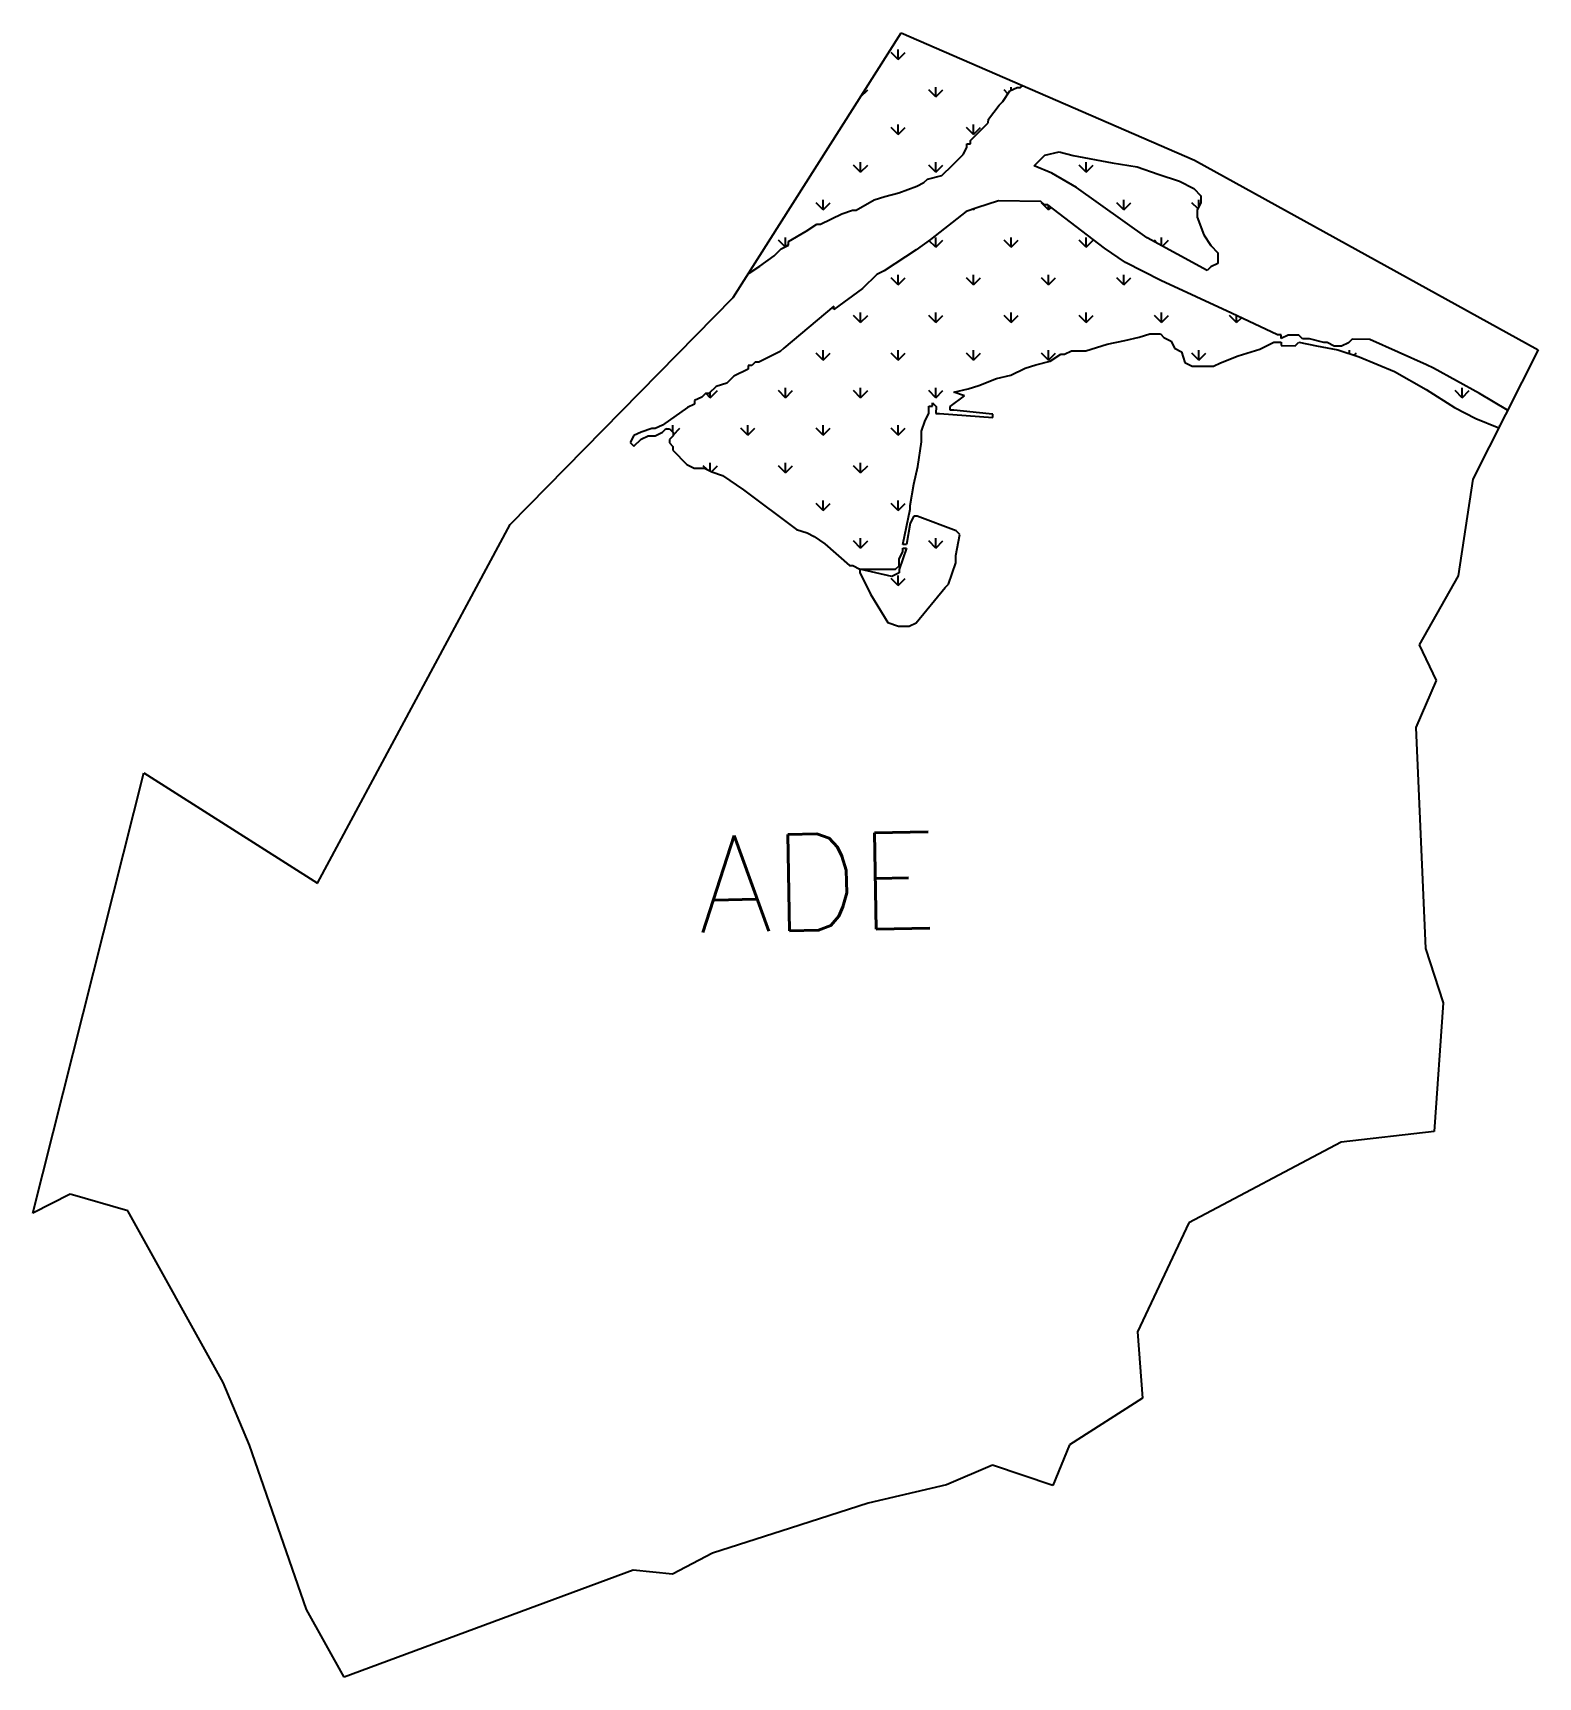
# Model space of a CAD drawing. Header units: metres. Extents: x 295202 to 296901, y 1978172 to 1980028.
import ezdxf

# ---------------------------------------------------------------- set-up
doc = ezdxf.new("R2010")
doc.units = ezdxf.units.M
doc.header["$MEASUREMENT"] = 0
for name, color, linetype in [('MANGROOVES', 112, 'Continuous'), ('VILLAGE BOUNDRY', 3, 'Continuous'), ('VILLAGE NAME', 250, 'Continuous')]:
    doc.layers.add(name, color=color, linetype=linetype)
doc.styles.get("Standard").update_dxf_attribs({"font": 'simplex.shx'})

msp = doc.modelspace()

# ---------------------------------------------------------------- linework, layer by layer
at = {"color": 3}
msp.add_line((296901, 1979670.2), (296827.2, 1979524.1), dxfattribs=at)
at = {"layer": 'MANGROOVES', "linetype": 'Continuous'}
for p, q in [((296178.7, 1979998), (296170.8, 1980005.9)), ((296178.7, 1979998), (296178.7, 1980009.2)), ((296178.7, 1979998), (296186.7, 1980005.9)), ((296136.3, 1979955.6), (296144.3, 1979963.5)), ((296221.2, 1979955.6), (296213.2, 1979963.5)), ((296221.2, 1979955.6), (296221.2, 1979966.8)), ((296221.2, 1979955.6), (296229.1, 1979963.5)), ((296302.6, 1979959), (296298.1, 1979963.5)), ((296306, 1979963), (296306, 1979966.8)), ((296136.3, 1979955.6), (296136.2, 1979955.6)), ((296136.3, 1979955.6), (296136.3, 1979955.8)), ((296178.7, 1979913.1), (296178.7, 1979924.4)), ((296263.6, 1979913.1), (296263.6, 1979924.4)), ((296178.7, 1979913.1), (296170.8, 1979921.1)), ((296178.7, 1979913.1), (296186.7, 1979921.1)), ((296263.6, 1979913.1), (296255.6, 1979921.1)), ((296263.6, 1979913.1), (296271.6, 1979921.1)), ((296136.3, 1979870.7), (296128.4, 1979878.7)), ((296136.3, 1979870.7), (296136.3, 1979882)), ((296136.3, 1979870.7), (296144.3, 1979878.7)), ((296221.2, 1979870.7), (296213.2, 1979878.7)), ((296221.2, 1979870.7), (296221.2, 1979882)), ((296221.2, 1979870.7), (296229.1, 1979878.7)), ((296390.9, 1979870.7), (296382.9, 1979878.7)), ((296390.9, 1979870.7), (296390.9, 1979882)), ((296390.9, 1979870.7), (296398.8, 1979878.7)), ((296093.9, 1979828.3), (296085.9, 1979836.2)), ((296093.9, 1979828.3), (296093.9, 1979839.5)), ((296093.9, 1979828.3), (296101.8, 1979836.2)), ((296348.5, 1979828.3), (296340.5, 1979836.2)), ((296348.5, 1979828.3), (296348.5, 1979833.1)), ((296348.5, 1979828.3), (296351.2, 1979831)), ((296433.3, 1979828.3), (296425.3, 1979836.2)), ((296433.3, 1979828.3), (296433.3, 1979839.5)), ((296433.3, 1979828.3), (296441.3, 1979836.2)), ((296516.8, 1979829.6), (296510.2, 1979836.2)), ((296518.2, 1979832.3), (296518.2, 1979839.5)), ((296263.6, 1979828.3), (296262.9, 1979828.9)), ((296263.6, 1979828.3), (296264.9, 1979829.5)), ((296263.6, 1979828.3), (296263.6, 1979829.1)), ((296050.9, 1979786.4), (296043.5, 1979793.8)), ((296051.5, 1979786.7), (296051.5, 1979797.1)), ((296221.2, 1979785.9), (296213.4, 1979793.6)), ((296221.2, 1979785.9), (296221.2, 1979797.1)), ((296221.2, 1979785.9), (296229.1, 1979793.8)), ((296306, 1979785.9), (296298.1, 1979793.8)), ((296306, 1979785.9), (296306, 1979797.1)), ((296306, 1979785.9), (296314, 1979793.8)), ((296390.9, 1979785.9), (296382.9, 1979793.8)), ((296390.9, 1979785.9), (296390.9, 1979797.1)), ((296390.9, 1979785.9), (296398.8, 1979793.8)), ((296471.3, 1979790.2), (296467.8, 1979793.8)), ((296475.7, 1979787.9), (296475.7, 1979797.1)), ((296477, 1979787.2), (296483.7, 1979793.8)), ((296053.1, 1979787.5), (296054.7, 1979789.1)), ((296178.7, 1979743.4), (296170.8, 1979751.4)), ((296178.7, 1979743.4), (296178.7, 1979754.7)), ((296178.7, 1979743.4), (296186.7, 1979751.4)), ((296263.6, 1979743.4), (296255.6, 1979751.4)), ((296263.6, 1979743.4), (296263.6, 1979754.7)), ((296263.6, 1979743.4), (296271.6, 1979751.4)), ((296348.5, 1979743.4), (296340.5, 1979751.4)), ((296348.5, 1979743.4), (296348.5, 1979754.7)), ((296348.5, 1979743.4), (296356.4, 1979751.4)), ((296433.3, 1979743.4), (296425.3, 1979751.4)), ((296433.3, 1979743.4), (296433.3, 1979754.7)), ((296433.3, 1979743.4), (296441.3, 1979751.4)), ((296136.3, 1979701), (296128.4, 1979709)), ((296136.3, 1979701), (296136.3, 1979712.2)), ((296136.3, 1979701), (296144.3, 1979709)), ((296221.2, 1979701), (296213.2, 1979709)), ((296221.2, 1979701), (296221.2, 1979712.2)), ((296221.2, 1979701), (296229.1, 1979709)), ((296306, 1979701), (296298.1, 1979709)), ((296306, 1979701), (296306, 1979712.2)), ((296306, 1979701), (296314, 1979709)), ((296390.9, 1979701), (296382.9, 1979709)), ((296390.9, 1979701), (296390.9, 1979712.2)), ((296390.9, 1979701), (296398.8, 1979709)), ((296475.7, 1979701), (296467.8, 1979709)), ((296475.7, 1979701), (296475.7, 1979712.2)), ((296475.7, 1979701), (296483.7, 1979709)), ((296560.6, 1979701), (296552.6, 1979709)), ((296560.6, 1979701), (296560.6, 1979708.9)), ((296560.6, 1979701), (296566, 1979706.4)), ((296093.9, 1979658.6), (296085.9, 1979666.5)), ((296093.9, 1979658.6), (296093.9, 1979669.8)), ((296093.9, 1979658.6), (296101.8, 1979666.5)), ((296178.7, 1979658.6), (296170.8, 1979666.5)), ((296178.7, 1979658.6), (296178.7, 1979669.8)), ((296178.7, 1979658.6), (296186.7, 1979666.5)), ((296263.6, 1979658.6), (296255.6, 1979666.5)), ((296263.6, 1979658.6), (296263.6, 1979669.8)), ((296263.6, 1979658.6), (296271.6, 1979666.5)), ((296348.5, 1979658.6), (296340.5, 1979666.5)), ((296348.5, 1979658.6), (296348.5, 1979669.8)), ((296348.5, 1979658.6), (296356.4, 1979666.5)), ((296518.2, 1979658.6), (296510.2, 1979666.5)), ((296518.2, 1979658.6), (296518.2, 1979669.8)), ((296518.2, 1979658.6), (296526.1, 1979666.5)), ((296687.9, 1979665.9), (296687.9, 1979669.8)), ((296693.3, 1979664), (296695.8, 1979666.5)), ((296051.5, 1979616.1), (296051.5, 1979627.4)), ((296136.3, 1979616.1), (296136.3, 1979627.4)), ((296221.2, 1979616.1), (296221.2, 1979627.4)), ((296815.1, 1979616.1), (296815.1, 1979627.4)), ((295966.6, 1979616.1), (295962, 1979620.7)), ((295966.6, 1979616.1), (295974.6, 1979624.1)), ((295966.6, 1979616.1), (295966.6, 1979622.3)), ((296051.5, 1979616.1), (296043.5, 1979624.1)), ((296051.5, 1979616.1), (296059.4, 1979624.1)), ((296136.3, 1979616.1), (296128.4, 1979624.1)), ((296136.3, 1979616.1), (296144.3, 1979624.1)), ((296221.2, 1979616.1), (296213.2, 1979624.1)), ((296221.2, 1979616.1), (296229.1, 1979624.1)), ((296815.1, 1979616.1), (296807.2, 1979624.1)), ((296815.1, 1979616.1), (296823.1, 1979624.1)), ((295916.8, 1979581.1), (295916.2, 1979581.7)), ((295924.2, 1979577.3), (295924.2, 1979585)), ((295924.5, 1979574), (295932.1, 1979581.7)), ((296009, 1979573.7), (296001.1, 1979581.7)), ((296009, 1979573.7), (296009, 1979585)), ((296009, 1979573.7), (296017, 1979581.7)), ((296093.9, 1979573.7), (296085.9, 1979581.7)), ((296093.9, 1979573.7), (296093.9, 1979585)), ((296093.9, 1979573.7), (296101.8, 1979581.7)), ((296178.7, 1979573.7), (296170.8, 1979581.7)), ((296178.7, 1979573.7), (296178.7, 1979585)), ((296178.7, 1979573.7), (296186.7, 1979581.7)), ((296857.6, 1979584.3), (296857.6, 1979585)), ((295962.5, 1979535.4), (295958.7, 1979539.2)), ((295966.6, 1979533.3), (295966.6, 1979542.5)), ((295967.9, 1979532.6), (295974.6, 1979539.2)), ((296051.5, 1979531.3), (296043.5, 1979539.2)), ((296051.5, 1979531.3), (296051.5, 1979542.5)), ((296051.5, 1979531.3), (296059.4, 1979539.2)), ((296136.3, 1979531.3), (296128.4, 1979539.2)), ((296136.3, 1979531.3), (296136.3, 1979542.5)), ((296136.3, 1979531.3), (296144.3, 1979539.2)), ((296093.9, 1979488.9), (296085.9, 1979496.8)), ((296093.9, 1979488.9), (296093.9, 1979500.1)), ((296093.9, 1979488.9), (296101.8, 1979496.8)), ((296178.7, 1979488.9), (296170.8, 1979496.8)), ((296178.7, 1979488.9), (296178.7, 1979500.1)), ((296178.7, 1979488.9), (296186.7, 1979496.8)), ((296136.3, 1979446.4), (296128.4, 1979454.4)), ((296136.3, 1979446.4), (296136.3, 1979457.7)), ((296136.3, 1979446.4), (296144.3, 1979454.4)), ((296221.2, 1979446.4), (296213.2, 1979454.4)), ((296221.2, 1979446.4), (296221.2, 1979457.7)), ((296221.2, 1979446.4), (296229.1, 1979454.4)), ((296178.7, 1979404), (296170.8, 1979412)), ((296178.7, 1979404), (296178.7, 1979415.3)), ((296178.7, 1979404), (296186.7, 1979412))]:
    msp.add_line(p, q, dxfattribs=at)
at = {"layer": 'MANGROOVES', "linetype": 'Continuous', "lineweight": -2}
for p, q in [((296296.7, 1979950.4), (296304.8, 1979962.4)), ((296304.8, 1979962.4), (296312.9, 1979966.3)), ((296312.9, 1979966.3), (296316.9, 1979966.3)), ((296316.9, 1979966.3), (296319.2, 1979968.5)), ((296280.5, 1979930.5), (296292.7, 1979946.4)), ((296292.7, 1979946.4), (296296.7, 1979950.4)), ((296272.4, 1979918.6), (296280.4, 1979926.5)), ((296280.4, 1979926.5), (296280.5, 1979930.5)), ((296260.2, 1979906.6), (296272.4, 1979918.6)), ((296260.2, 1979902.6), (296260.2, 1979906.6)), ((296244, 1979882.7), (296252.1, 1979890.7)), ((296252.1, 1979890.7), (296256.1, 1979898.7)), ((296256.1, 1979898.7), (296256.2, 1979902.7)), ((296256.2, 1979902.7), (296260.2, 1979902.6)), ((296332.1, 1979877.9), (296344.2, 1979889.8)), ((296344.2, 1979889.8), (296360.3, 1979893.7)), ((296360.3, 1979893.7), (296376.3, 1979889.5)), ((296376.3, 1979889.5), (296420.3, 1979881.1)), ((296211.7, 1979863), (296227.8, 1979866.9)), ((296227.8, 1979866.9), (296239.9, 1979878.8)), ((296239.9, 1979878.8), (296244, 1979882.7)), ((296352.1, 1979869.7), (296332.1, 1979877.9)), ((296380, 1979853.4), (296352.1, 1979869.7)), ((296420.3, 1979881.1), (296448.3, 1979876.9)), ((296448.3, 1979876.9), (296472.3, 1979868.6)), ((296472.3, 1979868.6), (296496.3, 1979860.4)), ((296179.5, 1979847.3), (296199.6, 1979855.1)), ((296199.6, 1979855.1), (296207.7, 1979859)), ((296207.7, 1979859), (296211.7, 1979863)), ((296459.6, 1979796.6), (296380, 1979853.4)), ((296496.3, 1979860.4), (296512.2, 1979852.2)), ((296512.2, 1979852.2), (296520.2, 1979844.1)), ((296131.2, 1979827.7), (296151.4, 1979839.5)), ((296151.4, 1979839.5), (296163.4, 1979843.4)), ((296163.4, 1979843.4), (296179.5, 1979847.3)), ((296267.5, 1979830.4), (296255.5, 1979826.5)), ((296291.7, 1979838.2), (296267.5, 1979830.4)), ((296339.8, 1979837.8), (296291.7, 1979838.2)), ((296343.7, 1979833.7), (296339.8, 1979837.8)), ((296347.7, 1979833.7), (296343.7, 1979833.7)), ((296411.4, 1979785), (296347.7, 1979833.7)), ((296520.1, 1979836.1), (296516, 1979828.1)), ((296520.2, 1979844.1), (296520.1, 1979836.1)), ((296074.9, 1979804.1), (296087, 1979812)), ((296087, 1979812), (296091, 1979812)), ((296091, 1979812), (296115.2, 1979823.8)), ((296115.2, 1979823.8), (296127.2, 1979827.7)), ((296127.2, 1979827.7), (296131.2, 1979827.7)), ((296255.5, 1979826.5), (296215.1, 1979794.8)), ((296516, 1979828.1), (296516, 1979820.1)), ((296516, 1979820.1), (296523.8, 1979800)), ((296054.8, 1979792.3), (296074.9, 1979804.1)), ((296215.1, 1979794.8), (296199, 1979782.9)), ((296527.4, 1979759.9), (296459.6, 1979796.6)), ((296523.8, 1979800), (296531.7, 1979787.9)), ((296022.4, 1979764.5), (296038.6, 1979776.4)), ((296038.6, 1979776.4), (296046.7, 1979784.3)), ((296046.7, 1979784.3), (296054.7, 1979788.3)), ((296054.7, 1979788.3), (296054.8, 1979792.3)), ((296199, 1979782.9), (296162.7, 1979759.2)), ((296435.3, 1979768.7), (296411.4, 1979785)), ((296531.7, 1979787.9), (296539.6, 1979779.8)), ((296539.6, 1979779.8), (296539.5, 1979767.8)), ((296009.6, 1979756.2), (296010.3, 1979756.6)), ((296010.3, 1979756.6), (296022.4, 1979764.5)), ((296162.7, 1979759.2), (296154.6, 1979755.3)), ((296475.2, 1979748.3), (296435.3, 1979768.7)), ((296531.5, 1979763.9), (296527.4, 1979759.9)), ((296539.5, 1979767.8), (296531.5, 1979763.9)), ((296138.4, 1979739.4), (296106.2, 1979715.6)), ((296154.6, 1979755.3), (296138.4, 1979739.4)), ((296555, 1979711.5), (296475.2, 1979748.3)), ((296106.2, 1979719.6), (296049.6, 1979672.1)), ((296106.2, 1979715.6), (296106.2, 1979719.6)), ((296606.9, 1979687), (296555, 1979711.5)), ((296434.5, 1979680.6), (296450.6, 1979684.4)), ((296450.6, 1979684.4), (296462.6, 1979688.3)), ((296462.6, 1979688.3), (296474.7, 1979688.2)), ((296474.7, 1979688.2), (296478.6, 1979684.2)), ((296478.6, 1979684.2), (296486.6, 1979680.1)), ((296610.9, 1979687), (296606.9, 1979687)), ((296610.9, 1979683), (296610.9, 1979687)), ((296618.9, 1979686.9), (296610.9, 1979683)), ((296631, 1979686.8), (296618.9, 1979686.9)), ((296634.9, 1979682.7), (296631, 1979686.8)), ((296643, 1979682.7), (296634.9, 1979682.7)), ((296659, 1979678.5), (296643, 1979682.7)), ((296691.1, 1979682.2), (296687, 1979678.2)), ((296711.1, 1979682), (296691.1, 1979682.2)), ((296775, 1979653.4), (296711.1, 1979682)), ((296045.6, 1979668.1), (296021.4, 1979656.3)), ((296049.6, 1979672.1), (296045.6, 1979668.1)), ((296350.1, 1979657.3), (296362.2, 1979665.2)), ((296362.2, 1979665.2), (296366.2, 1979665.1)), ((296366.2, 1979665.1), (296374.3, 1979669.1)), ((296374.3, 1979669.1), (296390.3, 1979668.9)), ((296390.3, 1979668.9), (296414.4, 1979676.7)), ((296414.4, 1979676.7), (296434.5, 1979680.6)), ((296486.6, 1979680.1), (296490.5, 1979672)), ((296490.5, 1979672), (296498.5, 1979667.9)), ((296498.5, 1979667.9), (296502.4, 1979655.9)), ((296542.5, 1979655.5), (296562.6, 1979663.3)), ((296562.6, 1979663.3), (296586.7, 1979671.1)), ((296586.7, 1979671.1), (296602.8, 1979679)), ((296602.8, 1979679), (296610.9, 1979678.9)), ((296610.9, 1979678.9), (296610.8, 1979674.9)), ((296610.8, 1979674.9), (296626.9, 1979674.8)), ((296626.9, 1979674.8), (296630.9, 1979678.8)), ((296630.9, 1979678.8), (296650.9, 1979674.6)), ((296650.9, 1979674.6), (296674.9, 1979670.3)), ((296663, 1979678.5), (296659, 1979678.5)), ((296670.9, 1979674.4), (296663, 1979678.5)), ((296679, 1979674.3), (296670.9, 1979674.4)), ((296674.9, 1979670.3), (296698.9, 1979662.1)), ((296687, 1979678.2), (296679, 1979674.3)), ((296009.3, 1979648.4), (295993.2, 1979640.5)), ((296009.4, 1979652.4), (296009.3, 1979648.4)), ((296013.4, 1979652.3), (296009.4, 1979652.4)), ((296017.4, 1979656.3), (296013.4, 1979652.3)), ((296021.4, 1979656.3), (296017.4, 1979656.3)), ((296305.9, 1979641.6), (296322, 1979649.5)), ((296322, 1979649.5), (296334.1, 1979653.4)), ((296334.1, 1979653.4), (296350.1, 1979657.3)), ((296502.4, 1979655.9), (296510.4, 1979651.8)), ((296510.4, 1979651.8), (296534.5, 1979651.6)), ((296534.5, 1979651.6), (296542.5, 1979655.5)), ((296698.9, 1979662.1), (296738.8, 1979645.7)), ((296738.8, 1979645.7), (296774.7, 1979625.3)), ((296782.9, 1979649.3), (296775, 1979653.4)), ((296834.8, 1979620.8), (296782.9, 1979649.3)), ((295973.1, 1979628.7), (295965, 1979620.7)), ((295985.2, 1979632.6), (295973.1, 1979628.7)), ((295993.2, 1979640.5), (295985.2, 1979632.6)), ((296241.6, 1979622.2), (296257.7, 1979626.1)), ((296257.7, 1979626.1), (296269.7, 1979630)), ((296269.7, 1979630), (296289.8, 1979637.8)), ((296289.8, 1979637.8), (296305.9, 1979641.6)), ((295948.9, 1979608.8), (295940.8, 1979604.9)), ((295957, 1979616.8), (295948.9, 1979612.8)), ((295948.9, 1979612.8), (295948.9, 1979608.8)), ((295961, 1979620.8), (295957, 1979616.8)), ((295965, 1979620.7), (295961, 1979620.8)), ((296217.4, 1979606.4), (296217.4, 1979610.4)), ((296217.4, 1979610.4), (296221.4, 1979606.3)), ((296237.4, 1979606.2), (296253.6, 1979618.1)), ((296253.6, 1979618.1), (296241.6, 1979622.2)), ((296774.7, 1979625.3), (296806.6, 1979605)), ((296866.5, 1979601.9), (296834.8, 1979620.8)), ((295940.8, 1979604.9), (295912.6, 1979585.1)), ((296205.1, 1979578.4), (296209.2, 1979590.4)), ((296209.2, 1979590.4), (296213.3, 1979598.4)), ((296213.3, 1979598.4), (296213.4, 1979606.4)), ((296213.4, 1979606.4), (296217.4, 1979606.4)), ((296221.4, 1979606.3), (296221.3, 1979598.3)), ((296221.3, 1979598.3), (296225.3, 1979598.3)), ((296225.3, 1979598.3), (296285.4, 1979593.7)), ((296237.4, 1979602.2), (296237.4, 1979606.2)), ((296241.4, 1979602.1), (296237.4, 1979602.2)), ((296281.4, 1979597.8), (296241.4, 1979602.1)), ((296285.5, 1979597.7), (296281.4, 1979597.8)), ((296285.4, 1979593.7), (296285.5, 1979597.7)), ((296806.6, 1979605), (296830.5, 1979592.7)), ((296830.5, 1979592.7), (296856.5, 1979582.1)), ((295880.4, 1979573.4), (295876.3, 1979565.4)), ((295888.5, 1979577.3), (295880.4, 1979573.4)), ((295888.4, 1979569.3), (295896.4, 1979573.2)), ((295900.5, 1979581.2), (295888.5, 1979577.3)), ((295896.4, 1979573.2), (295904.4, 1979573.2)), ((295904.5, 1979581.2), (295900.5, 1979581.2)), ((295904.4, 1979573.2), (295912.5, 1979577.1)), ((295912.6, 1979585.1), (295904.5, 1979581.2)), ((295912.5, 1979577.1), (295916.5, 1979581.1)), ((295916.5, 1979581.1), (295920.6, 1979581)), ((295924.5, 1979573), (295920.4, 1979569)), ((295920.6, 1979581), (295924.5, 1979577)), ((295924.5, 1979577), (295924.5, 1979573)), ((296205, 1979566.4), (296205.1, 1979578.4)), ((295876.3, 1979565.4), (295880.3, 1979561.4)), ((295880.3, 1979561.4), (295888.4, 1979569.3)), ((295920.4, 1979569), (295920.4, 1979565)), ((295920.4, 1979565), (295924.4, 1979561)), ((295924.4, 1979561), (295924.3, 1979556.9)), ((295924.3, 1979556.9), (295940.2, 1979540.8)), ((296200.7, 1979538.4), (296205, 1979566.4)), ((295940.2, 1979540.8), (295948.2, 1979536.7)), ((295948.2, 1979536.7), (295960.2, 1979536.6)), ((295960.2, 1979536.6), (295968.2, 1979532.5)), ((296196.5, 1979518.4), (296200.7, 1979538.4)), ((295968.2, 1979532.5), (295980.2, 1979528.4)), ((295980.2, 1979528.4), (296004.1, 1979512.1)), ((296192.3, 1979494.4), (296196.5, 1979518.4)), ((296004.1, 1979512.1), (296063.8, 1979467.5)), ((296183.9, 1979450.3), (296192.3, 1979490.3)), ((296196.2, 1979482.3), (296192.1, 1979474.3)), ((296192.3, 1979490.3), (296192.3, 1979494.4)), ((296200.2, 1979482.3), (296196.2, 1979482.3)), ((296244.2, 1979465.8), (296200.2, 1979482.3)), ((296063.8, 1979467.5), (296075.8, 1979463.4)), ((296075.8, 1979463.4), (296083.8, 1979459.3)), ((296083.8, 1979459.3), (296095.7, 1979451.1)), ((296192.1, 1979474.3), (296187.9, 1979450.3)), ((296243.9, 1979437.8), (296248.1, 1979461.8)), ((296248.1, 1979461.8), (296244.2, 1979465.8)), ((296095.7, 1979451.1), (296123.6, 1979426.8)), ((296187.9, 1979446.3), (296179.6, 1979422.3)), ((296179.7, 1979434.3), (296183.8, 1979442.3)), ((296183.8, 1979442.3), (296183.9, 1979446.3)), ((296187.9, 1979450.3), (296183.9, 1979450.3)), ((296183.9, 1979446.3), (296187.9, 1979446.3)), ((296123.6, 1979426.8), (296127.6, 1979426.8)), ((296127.6, 1979426.8), (296135.5, 1979422.7)), ((296135.5, 1979422.7), (296175.6, 1979422.4)), ((296171.5, 1979414.4), (296135.5, 1979422.7)), ((296135.5, 1979422.7), (296135.5, 1979418.7)), ((296175.6, 1979422.4), (296179.7, 1979426.3)), ((296179.6, 1979422.3), (296179.6, 1979418.3)), ((296179.7, 1979426.3), (296179.7, 1979434.3)), ((296235.6, 1979405.8), (296243.8, 1979429.7)), ((296243.8, 1979429.7), (296243.9, 1979437.8)), ((296135.5, 1979418.7), (296147.3, 1979394.5)), ((296179.6, 1979418.3), (296171.5, 1979414.4)), ((296231.6, 1979401.8), (296235.6, 1979405.8)), ((296147.3, 1979394.5), (296167.1, 1979362.3)), ((296199.1, 1979362), (296231.6, 1979401.8)), ((296167.1, 1979362.3), (296179, 1979358.2)), ((296179, 1979358.2), (296191.1, 1979358.1)), ((296191.1, 1979358.1), (296199.1, 1979362))]:
    msp.add_line(p, q, dxfattribs=at)
at = {"layer": 'VILLAGE BOUNDRY', "color": 3}
for p, q in [((295992.4, 1979729.2), (296182.2, 1980028)), ((296182.2, 1980028), (296513, 1979884.3)), ((296513, 1979884.3), (296901, 1979670.2)), ((295740.5, 1979472.9), (295992.4, 1979729.2)), ((296827.2, 1979524.1), (296810.8, 1979415.2)), ((295523.3, 1979067.9), (295740.5, 1979472.9)), ((296810.8, 1979415.2), (296766.8, 1979337.3)), ((296766.8, 1979337.3), (296786, 1979296.8)), ((296786, 1979296.8), (296763, 1979244)), ((296763, 1979244), (296773.8, 1978994.2)), ((295201.9, 1978695.4), (295327, 1979192.8)), ((295327, 1979192.8), (295523.3, 1979067.9)), ((296773.8, 1978994.2), (296793.9, 1978933)), ((296793.9, 1978933), (296783.6, 1978787.6)), ((296678.8, 1978775.7), (296506.6, 1978684.8)), ((296783.6, 1978787.6), (296678.8, 1978775.7)), ((295244.1, 1978717.1), (295201.9, 1978695.4)), ((295309, 1978698.3), (295244.1, 1978717.1)), ((295416.8, 1978504.3), (295309, 1978698.3)), ((296506.6, 1978684.8), (296448.9, 1978561.4)), ((296448.9, 1978561.4), (296454.6, 1978486.8)), ((295446.4, 1978433.6), (295416.8, 1978504.3)), ((296454.6, 1978486.8), (296372.2, 1978434.2)), ((295510.9, 1978248.2), (295446.4, 1978433.6)), ((296372.2, 1978434.2), (296353.1, 1978388)), ((296285.3, 1978411.2), (296233.2, 1978388.8)), ((296353.1, 1978388), (296285.3, 1978411.2)), ((296233.2, 1978388.8), (296144.9, 1978368.1)), ((296144.9, 1978368.1), (296057, 1978340)), ((296057, 1978340), (295969, 1978311.9)), ((295969, 1978311.9), (295924, 1978288.2)), ((295879.6, 1978292.6), (295553.2, 1978171.8)), ((295924, 1978288.2), (295879.6, 1978292.6)), ((295553.2, 1978171.8), (295510.9, 1978248.2))]:
    msp.add_line(p, q, dxfattribs=at)

# ---------------------------------------------------------------- texts
at = {"layer": 'VILLAGE NAME'}
msp.add_text('ADE', height=108.75, rotation=1.1028, dxfattribs=at).set_placement((295953.6, 1979012.4))

doc.saveas('drawing.dxf')
